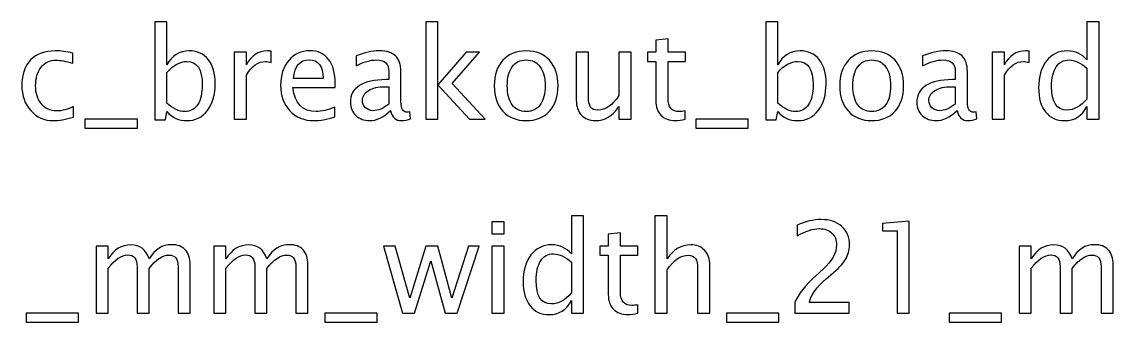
# Model space of a CAD drawing. Header units: centimetres. Extents: x -32.9 to 32.9, y -27.7 to 43.3.
# Drawn here: x -7.04 to 3.94, y 5.1 to 8.12 of the extents above; entities that cross this region are included whole.
import ezdxf

# ---------------------------------------------------------------- set-up
doc = ezdxf.new("R2010")
doc.units = ezdxf.units.CM
doc.header["$MEASUREMENT"] = 0
doc.layers.add('Layer 1', color=7, linetype='Continuous')

msp = doc.modelspace()

# ---------------------------------------------------------------- linework, layer by layer
at = {"layer": 'Layer 1'}
for points, knots in [([(-5.70409, 7.13233), (-5.70409, 7.13233), (-5.70409, 8.11912), (-5.70409, 8.11912), (-5.70409, 8.11912), (-5.70409, 8.11912), (-5.58217, 8.11912), (-5.58217, 8.11912), (-5.58217, 8.11912), (-5.58217, 8.11912), (-5.58217, 7.68584), (-5.58217, 7.68584), (-5.58217, 7.68584), (-5.53222, 7.78003), (-5.45707, 7.82702), (-5.35696, 7.82702), (-5.35696, 7.82702), (-5.27589, 7.82702), (-5.21218, 7.7976), (-5.16561, 7.73854), (-5.16561, 7.73854), (-5.11904, 7.67949), (-5.09576, 7.59884), (-5.09576, 7.49661), (-5.09576, 7.49661), (-5.09576, 7.38527), (-5.12222, 7.29531), (-5.17492, 7.22716), (-5.17492, 7.22716), (-5.22763, 7.15879), (-5.29705, 7.12471), (-5.38299, 7.12471), (-5.38299, 7.12471), (-5.46279, 7.12471), (-5.52925, 7.15519), (-5.58217, 7.21636), (-5.58217, 7.21636), (-5.58217, 7.21636), (-5.59699, 7.13233), (-5.59699, 7.13233), (-5.59699, 7.13233), (-5.59699, 7.13233), (-5.70409, 7.13233), (-5.70409, 7.13233)], [0, 0, 0, 0, 0.08333333, 0.08333333, 0.08333333, 0.08333333, 0.16666667, 0.16666667, 0.16666667, 0.16666667, 0.25, 0.25, 0.25, 0.25, 0.33333333, 0.33333333, 0.33333333, 0.33333333, 0.41666667, 0.41666667, 0.41666667, 0.41666667, 0.5, 0.5, 0.5, 0.5, 0.58333333, 0.58333333, 0.58333333, 0.58333333, 0.66666667, 0.66666667, 0.66666667, 0.66666667, 0.75, 0.75, 0.75, 0.75, 0.83333333, 0.83333333, 0.83333333, 0.83333333, 1, 1, 1, 1]), ([(-2.97635, 7.13995), (-2.97635, 7.13995), (-2.97635, 8.11912), (-2.97635, 8.11912), (-2.97635, 8.11912), (-2.97635, 8.11912), (-2.85443, 8.11912), (-2.85443, 8.11912), (-2.85443, 8.11912), (-2.85443, 8.11912), (-2.85443, 7.48645), (-2.85443, 7.48645), (-2.85443, 7.48645), (-2.85443, 7.48645), (-2.56868, 7.81305), (-2.56868, 7.81305), (-2.56868, 7.81305), (-2.56868, 7.81305), (-2.43702, 7.81305), (-2.43702, 7.81305), (-2.43702, 7.81305), (-2.43702, 7.81305), (-2.71007, 7.49894), (-2.71007, 7.49894), (-2.71007, 7.49894), (-2.71007, 7.49894), (-2.37987, 7.13995), (-2.37987, 7.13995), (-2.37987, 7.13995), (-2.37987, 7.13995), (-2.53693, 7.13995), (-2.53693, 7.13995), (-2.53693, 7.13995), (-2.53693, 7.13995), (-2.85443, 7.48518), (-2.85443, 7.48518), (-2.85443, 7.48518), (-2.85443, 7.48518), (-2.85443, 7.13995), (-2.85443, 7.13995), (-2.85443, 7.13995), (-2.85443, 7.13995), (-2.97635, 7.13995), (-2.97635, 7.13995)], [0, 0, 0, 0, 0.08333333, 0.08333333, 0.08333333, 0.08333333, 0.16666667, 0.16666667, 0.16666667, 0.16666667, 0.25, 0.25, 0.25, 0.25, 0.33333333, 0.33333333, 0.33333333, 0.33333333, 0.41666667, 0.41666667, 0.41666667, 0.41666667, 0.5, 0.5, 0.5, 0.5, 0.58333333, 0.58333333, 0.58333333, 0.58333333, 0.66666667, 0.66666667, 0.66666667, 0.66666667, 0.75, 0.75, 0.75, 0.75, 0.83333333, 0.83333333, 0.83333333, 0.83333333, 1, 1, 1, 1]), ([(0.4444, 7.13233), (0.4444, 7.13233), (0.4444, 8.11912), (0.4444, 8.11912), (0.4444, 8.11912), (0.4444, 8.11912), (0.56632, 8.11912), (0.56632, 8.11912), (0.56632, 8.11912), (0.56632, 8.11912), (0.56632, 7.68584), (0.56632, 7.68584), (0.56632, 7.68584), (0.61627, 7.78003), (0.69142, 7.82702), (0.79153, 7.82702), (0.79153, 7.82702), (0.8726, 7.82702), (0.93631, 7.7976), (0.98288, 7.73854), (0.98288, 7.73854), (1.02945, 7.67949), (1.05273, 7.59884), (1.05273, 7.49661), (1.05273, 7.49661), (1.05273, 7.38527), (1.02627, 7.29531), (0.97357, 7.22716), (0.97357, 7.22716), (0.92086, 7.15879), (0.85144, 7.12471), (0.7655, 7.12471), (0.7655, 7.12471), (0.6857, 7.12471), (0.61924, 7.15519), (0.56632, 7.21636), (0.56632, 7.21636), (0.56632, 7.21636), (0.5515, 7.13233), (0.5515, 7.13233), (0.5515, 7.13233), (0.5515, 7.13233), (0.4444, 7.13233), (0.4444, 7.13233)], [0, 0, 0, 0, 0.08333333, 0.08333333, 0.08333333, 0.08333333, 0.16666667, 0.16666667, 0.16666667, 0.16666667, 0.25, 0.25, 0.25, 0.25, 0.33333333, 0.33333333, 0.33333333, 0.33333333, 0.41666667, 0.41666667, 0.41666667, 0.41666667, 0.5, 0.5, 0.5, 0.5, 0.58333333, 0.58333333, 0.58333333, 0.58333333, 0.66666667, 0.66666667, 0.66666667, 0.66666667, 0.75, 0.75, 0.75, 0.75, 0.83333333, 0.83333333, 0.83333333, 0.83333333, 1, 1, 1, 1]), ([(3.67781, 7.13995), (3.67781, 7.13995), (3.67781, 7.26632), (3.67781, 7.26632), (3.67781, 7.26632), (3.62807, 7.17191), (3.55314, 7.12471), (3.45302, 7.12471), (3.45302, 7.12471), (3.37174, 7.12471), (3.30782, 7.15413), (3.26125, 7.21319), (3.26125, 7.21319), (3.21468, 7.27224), (3.1914, 7.35289), (3.1914, 7.45512), (3.1914, 7.45512), (3.1914, 7.56688), (3.21786, 7.65684), (3.27056, 7.725), (3.27056, 7.725), (3.32348, 7.79294), (3.39291, 7.82702), (3.47906, 7.82702), (3.47906, 7.82702), (3.55885, 7.82702), (3.62532, 7.79654), (3.67781, 7.73537), (3.67781, 7.73537), (3.67781, 7.73537), (3.67781, 8.11912), (3.67781, 8.11912), (3.67781, 8.11912), (3.67781, 8.11912), (3.79973, 8.11912), (3.79973, 8.11912), (3.79973, 8.11912), (3.79973, 8.11912), (3.79973, 7.13995), (3.79973, 7.13995), (3.79973, 7.13995), (3.79973, 7.13995), (3.67781, 7.13995), (3.67781, 7.13995)], [0, 0, 0, 0, 0.08333333, 0.08333333, 0.08333333, 0.08333333, 0.16666667, 0.16666667, 0.16666667, 0.16666667, 0.25, 0.25, 0.25, 0.25, 0.33333333, 0.33333333, 0.33333333, 0.33333333, 0.41666667, 0.41666667, 0.41666667, 0.41666667, 0.5, 0.5, 0.5, 0.5, 0.58333333, 0.58333333, 0.58333333, 0.58333333, 0.66666667, 0.66666667, 0.66666667, 0.66666667, 0.75, 0.75, 0.75, 0.75, 0.83333333, 0.83333333, 0.83333333, 0.83333333, 1, 1, 1, 1]), ([(-0.36459, 7.14016), (-0.40227, 7.12979), (-0.43507, 7.12471), (-0.4628, 7.12471), (-0.4628, 7.12471), (-0.52503, 7.12471), (-0.5735, 7.14249), (-0.60822, 7.17805), (-0.60822, 7.17805), (-0.64314, 7.21361), (-0.6605, 7.26293), (-0.6605, 7.32622), (-0.6605, 7.32622), (-0.6605, 7.32622), (-0.6605, 7.72161), (-0.6605, 7.72161), (-0.6605, 7.72161), (-0.6605, 7.72161), (-0.74474, 7.72161), (-0.74474, 7.72161), (-0.74474, 7.72161), (-0.74474, 7.72161), (-0.74474, 7.81305), (-0.74474, 7.81305), (-0.74474, 7.81305), (-0.74474, 7.81305), (-0.6605, 7.81305), (-0.6605, 7.81305), (-0.6605, 7.81305), (-0.6605, 7.81305), (-0.6605, 7.93476), (-0.6605, 7.93476), (-0.6605, 7.93476), (-0.6605, 7.93476), (-0.53858, 7.9464), (-0.53858, 7.9464), (-0.53858, 7.9464), (-0.53858, 7.9464), (-0.53858, 7.81305), (-0.53858, 7.81305), (-0.53858, 7.81305), (-0.53858, 7.81305), (-0.36205, 7.81305), (-0.36205, 7.81305), (-0.36205, 7.81305), (-0.36205, 7.81305), (-0.36205, 7.72161), (-0.36205, 7.72161), (-0.36205, 7.72161), (-0.36205, 7.72161), (-0.53858, 7.72161), (-0.53858, 7.72161), (-0.53858, 7.72161), (-0.53858, 7.72161), (-0.53858, 7.34823), (-0.53858, 7.34823), (-0.53858, 7.34823), (-0.53858, 7.26018), (-0.50027, 7.21615), (-0.42386, 7.21615), (-0.42386, 7.21615), (-0.40756, 7.21615), (-0.38787, 7.2189), (-0.36459, 7.22419), (-0.36459, 7.22419), (-0.36459, 7.22419), (-0.36459, 7.14016), (-0.36459, 7.14016)], [0, 0, 0, 0, 0.05555556, 0.05555556, 0.05555556, 0.05555556, 0.11111111, 0.11111111, 0.11111111, 0.11111111, 0.16666667, 0.16666667, 0.16666667, 0.16666667, 0.22222222, 0.22222222, 0.22222222, 0.22222222, 0.27777778, 0.27777778, 0.27777778, 0.27777778, 0.33333333, 0.33333333, 0.33333333, 0.33333333, 0.38888889, 0.38888889, 0.38888889, 0.38888889, 0.44444444, 0.44444444, 0.44444444, 0.44444444, 0.5, 0.5, 0.5, 0.5, 0.55555556, 0.55555556, 0.55555556, 0.55555556, 0.61111111, 0.61111111, 0.61111111, 0.61111111, 0.66666667, 0.66666667, 0.66666667, 0.66666667, 0.72222222, 0.72222222, 0.72222222, 0.72222222, 0.77777778, 0.77777778, 0.77777778, 0.77777778, 0.83333333, 0.83333333, 0.83333333, 0.83333333, 0.88888889, 0.88888889, 0.88888889, 0.88888889, 1, 1, 1, 1]), ([(-6.52218, 7.16027), (-6.60113, 7.13656), (-6.66929, 7.12471), (-6.72665, 7.12471), (-6.72665, 7.12471), (-6.81767, 7.12471), (-6.89302, 7.15837), (-6.95292, 7.22546), (-6.95292, 7.22546), (-7.01282, 7.29277), (-7.04288, 7.37765), (-7.04288, 7.47989), (-7.04288, 7.47989), (-7.04288, 7.58911), (-7.01325, 7.67441), (-6.95398, 7.73537), (-6.95398, 7.73537), (-6.89471, 7.79654), (-6.81195, 7.82702), (-6.70569, 7.82702), (-6.70569, 7.82702), (-6.65341, 7.82702), (-6.59457, 7.81982), (-6.5298, 7.80543), (-6.5298, 7.80543), (-6.5298, 7.80543), (-6.5298, 7.70256), (-6.5298, 7.70256), (-6.5298, 7.70256), (-6.59859, 7.72288), (-6.65468, 7.73304), (-6.69786, 7.73304), (-6.69786, 7.73304), (-6.76052, 7.73304), (-6.81068, 7.70955), (-6.84815, 7.66277), (-6.84815, 7.66277), (-6.88561, 7.61599), (-6.90445, 7.55355), (-6.90445, 7.47565), (-6.90445, 7.47565), (-6.90445, 7.40009), (-6.88498, 7.33913), (-6.84624, 7.29235), (-6.84624, 7.29235), (-6.80751, 7.24578), (-6.75692, 7.2225), (-6.69405, 7.2225), (-6.69405, 7.2225), (-6.63838, 7.2225), (-6.58123, 7.23689), (-6.52218, 7.26568), (-6.52218, 7.26568), (-6.52218, 7.26568), (-6.52218, 7.16027), (-6.52218, 7.16027)], [0, 0, 0, 0, 0.06666667, 0.06666667, 0.06666667, 0.06666667, 0.13333333, 0.13333333, 0.13333333, 0.13333333, 0.2, 0.2, 0.2, 0.2, 0.26666667, 0.26666667, 0.26666667, 0.26666667, 0.33333333, 0.33333333, 0.33333333, 0.33333333, 0.4, 0.4, 0.4, 0.4, 0.46666667, 0.46666667, 0.46666667, 0.46666667, 0.53333333, 0.53333333, 0.53333333, 0.53333333, 0.6, 0.6, 0.6, 0.6, 0.66666667, 0.66666667, 0.66666667, 0.66666667, 0.73333333, 0.73333333, 0.73333333, 0.73333333, 0.8, 0.8, 0.8, 0.8, 0.86666667, 0.86666667, 0.86666667, 0.86666667, 1, 1, 1, 1]), ([(-4.90484, 7.13995), (-4.90484, 7.13995), (-4.90484, 7.81305), (-4.90484, 7.81305), (-4.90484, 7.81305), (-4.90484, 7.81305), (-4.78292, 7.81305), (-4.78292, 7.81305), (-4.78292, 7.81305), (-4.78292, 7.81305), (-4.78292, 7.68584), (-4.78292, 7.68584), (-4.78292, 7.68584), (-4.73445, 7.78003), (-4.66417, 7.82702), (-4.57189, 7.82702), (-4.57189, 7.82702), (-4.5594, 7.82702), (-4.54628, 7.82596), (-4.53273, 7.82385), (-4.53273, 7.82385), (-4.53273, 7.82385), (-4.53273, 7.70976), (-4.53273, 7.70976), (-4.53273, 7.70976), (-4.5539, 7.71674), (-4.57252, 7.72034), (-4.58861, 7.72034), (-4.58861, 7.72034), (-4.66608, 7.72034), (-4.73085, 7.67462), (-4.78292, 7.58297), (-4.78292, 7.58297), (-4.78292, 7.58297), (-4.78292, 7.13995), (-4.78292, 7.13995), (-4.78292, 7.13995), (-4.78292, 7.13995), (-4.90484, 7.13995), (-4.90484, 7.13995)], [0, 0, 0, 0, 0.09090909, 0.09090909, 0.09090909, 0.09090909, 0.18181818, 0.18181818, 0.18181818, 0.18181818, 0.27272727, 0.27272727, 0.27272727, 0.27272727, 0.36363636, 0.36363636, 0.36363636, 0.36363636, 0.45454545, 0.45454545, 0.45454545, 0.45454545, 0.54545455, 0.54545455, 0.54545455, 0.54545455, 0.63636364, 0.63636364, 0.63636364, 0.63636364, 0.72727273, 0.72727273, 0.72727273, 0.72727273, 0.81818182, 0.81818182, 0.81818182, 0.81818182, 1, 1, 1, 1]), ([(-3.89117, 7.16154), (-3.97308, 7.13699), (-4.04315, 7.12471), (-4.10157, 7.12471), (-4.10157, 7.12471), (-4.20126, 7.12471), (-4.28233, 7.15773), (-4.34477, 7.22356), (-4.34477, 7.22356), (-4.40721, 7.28939), (-4.43854, 7.37469), (-4.43854, 7.47968), (-4.43854, 7.47968), (-4.43854, 7.58149), (-4.41102, 7.6651), (-4.35578, 7.7305), (-4.35578, 7.7305), (-4.30053, 7.79569), (-4.22984, 7.82829), (-4.14369, 7.82829), (-4.14369, 7.82829), (-4.0622, 7.82829), (-3.99912, 7.79929), (-3.95467, 7.7413), (-3.95467, 7.7413), (-3.91022, 7.6833), (-3.88799, 7.60117), (-3.88799, 7.4947), (-3.88799, 7.4947), (-3.88799, 7.4947), (-3.88863, 7.45745), (-3.88863, 7.45745), (-3.88863, 7.45745), (-3.88863, 7.45745), (-4.31408, 7.45745), (-4.31408, 7.45745), (-4.31408, 7.45745), (-4.2963, 7.29658), (-4.21777, 7.21615), (-4.07871, 7.21615), (-4.07871, 7.21615), (-4.02769, 7.21615), (-3.96525, 7.23054), (-3.89117, 7.25933), (-3.89117, 7.25933), (-3.89117, 7.25933), (-3.89117, 7.16154), (-3.89117, 7.16154)], [0, 0, 0, 0, 0.07692308, 0.07692308, 0.07692308, 0.07692308, 0.15384615, 0.15384615, 0.15384615, 0.15384615, 0.23076923, 0.23076923, 0.23076923, 0.23076923, 0.30769231, 0.30769231, 0.30769231, 0.30769231, 0.38461538, 0.38461538, 0.38461538, 0.38461538, 0.46153846, 0.46153846, 0.46153846, 0.46153846, 0.53846154, 0.53846154, 0.53846154, 0.53846154, 0.61538462, 0.61538462, 0.61538462, 0.61538462, 0.69230769, 0.69230769, 0.69230769, 0.69230769, 0.76923077, 0.76923077, 0.76923077, 0.76923077, 0.84615385, 0.84615385, 0.84615385, 0.84615385, 1, 1, 1, 1]), ([(-3.33068, 7.22568), (-3.40391, 7.15837), (-3.4744, 7.12471), (-3.54213, 7.12471), (-3.54213, 7.12471), (-3.5978, 7.12471), (-3.64416, 7.14207), (-3.68077, 7.17699), (-3.68077, 7.17699), (-3.7176, 7.21192), (-3.73602, 7.25594), (-3.73602, 7.30907), (-3.73602, 7.30907), (-3.73602, 7.38252), (-3.70512, 7.43904), (-3.64331, 7.47841), (-3.64331, 7.47841), (-3.5815, 7.51778), (-3.49281, 7.53746), (-3.37724, 7.53746), (-3.37724, 7.53746), (-3.37724, 7.53746), (-3.34867, 7.53746), (-3.34867, 7.53746), (-3.34867, 7.53746), (-3.34867, 7.53746), (-3.34867, 7.61853), (-3.34867, 7.61853), (-3.34867, 7.61853), (-3.34867, 7.69663), (-3.38931, 7.73558), (-3.4708, 7.73558), (-3.4708, 7.73558), (-3.53388, 7.73558), (-3.60288, 7.71568), (-3.6776, 7.67589), (-3.6776, 7.67589), (-3.6776, 7.67589), (-3.6776, 7.77622), (-3.6776, 7.77622), (-3.6776, 7.77622), (-3.59547, 7.81009), (-3.518, 7.82702), (-3.4454, 7.82702), (-3.4454, 7.82702), (-3.37068, 7.82702), (-3.31544, 7.81009), (-3.28009, 7.77601), (-3.28009, 7.77601), (-3.24453, 7.74193), (-3.22675, 7.68944), (-3.22675, 7.61853), (-3.22675, 7.61853), (-3.22675, 7.61853), (-3.22675, 7.31436), (-3.22675, 7.31436), (-3.22675, 7.31436), (-3.22675, 7.24473), (-3.20537, 7.2098), (-3.1624, 7.2098), (-3.1624, 7.2098), (-3.15711, 7.2098), (-3.14928, 7.21065), (-3.13891, 7.21234), (-3.13891, 7.21234), (-3.13891, 7.21234), (-3.13023, 7.14461), (-3.13023, 7.14461), (-3.13023, 7.14461), (-3.15796, 7.13127), (-3.18844, 7.12471), (-3.22188, 7.12471), (-3.22188, 7.12471), (-3.27882, 7.12471), (-3.31501, 7.15837), (-3.33068, 7.22568)], [0, 0, 0, 0, 0.05, 0.05, 0.05, 0.05, 0.1, 0.1, 0.1, 0.1, 0.15, 0.15, 0.15, 0.15, 0.2, 0.2, 0.2, 0.2, 0.25, 0.25, 0.25, 0.25, 0.3, 0.3, 0.3, 0.3, 0.35, 0.35, 0.35, 0.35, 0.4, 0.4, 0.4, 0.4, 0.45, 0.45, 0.45, 0.45, 0.5, 0.5, 0.5, 0.5, 0.55, 0.55, 0.55, 0.55, 0.6, 0.6, 0.6, 0.6, 0.65, 0.65, 0.65, 0.65, 0.7, 0.7, 0.7, 0.7, 0.75, 0.75, 0.75, 0.75, 0.8, 0.8, 0.8, 0.8, 0.85, 0.85, 0.85, 0.85, 0.9, 0.9, 0.9, 0.9, 1, 1, 1, 1]), ([(-1.96606, 7.12471), (-2.06491, 7.12471), (-2.14322, 7.15625), (-2.2008, 7.21933), (-2.2008, 7.21933), (-2.25858, 7.2824), (-2.28737, 7.36813), (-2.28737, 7.47629), (-2.28737, 7.47629), (-2.28737, 7.58424), (-2.25858, 7.66975), (-2.2008, 7.73262), (-2.2008, 7.73262), (-2.14322, 7.79548), (-2.06491, 7.82702), (-1.96606, 7.82702), (-1.96606, 7.82702), (-1.86721, 7.82702), (-1.78889, 7.79548), (-1.73132, 7.73262), (-1.73132, 7.73262), (-1.67354, 7.66975), (-1.64475, 7.58424), (-1.64475, 7.47629), (-1.64475, 7.47629), (-1.64475, 7.36813), (-1.67354, 7.2824), (-1.73132, 7.21933), (-1.73132, 7.21933), (-1.78889, 7.15625), (-1.86721, 7.12471), (-1.96606, 7.12471)], [0, 0, 0, 0, 0.11111111, 0.11111111, 0.11111111, 0.11111111, 0.22222222, 0.22222222, 0.22222222, 0.22222222, 0.33333333, 0.33333333, 0.33333333, 0.33333333, 0.44444444, 0.44444444, 0.44444444, 0.44444444, 0.55555556, 0.55555556, 0.55555556, 0.55555556, 0.66666667, 0.66666667, 0.66666667, 0.66666667, 0.77777778, 0.77777778, 0.77777778, 0.77777778, 1, 1, 1, 1]), ([(-1.03219, 7.13995), (-1.03219, 7.13995), (-1.03219, 7.26653), (-1.03219, 7.26653), (-1.03219, 7.26653), (-1.09717, 7.17191), (-1.17612, 7.12471), (-1.26883, 7.12471), (-1.26883, 7.12471), (-1.32768, 7.12471), (-1.37445, 7.14313), (-1.40917, 7.18017), (-1.40917, 7.18017), (-1.44409, 7.21721), (-1.46145, 7.26695), (-1.46145, 7.32982), (-1.46145, 7.32982), (-1.46145, 7.32982), (-1.46145, 7.81305), (-1.46145, 7.81305), (-1.46145, 7.81305), (-1.46145, 7.81305), (-1.33953, 7.81305), (-1.33953, 7.81305), (-1.33953, 7.81305), (-1.33953, 7.81305), (-1.33953, 7.36961), (-1.33953, 7.36961), (-1.33953, 7.36961), (-1.33953, 7.31902), (-1.33212, 7.28325), (-1.31752, 7.26208), (-1.31752, 7.26208), (-1.3027, 7.2407), (-1.27815, 7.23012), (-1.24364, 7.23012), (-1.24364, 7.23012), (-1.16914, 7.23012), (-1.09844, 7.27902), (-1.03219, 7.37702), (-1.03219, 7.37702), (-1.03219, 7.37702), (-1.03219, 7.81305), (-1.03219, 7.81305), (-1.03219, 7.81305), (-1.03219, 7.81305), (-0.91027, 7.81305), (-0.91027, 7.81305), (-0.91027, 7.81305), (-0.91027, 7.81305), (-0.91027, 7.13995), (-0.91027, 7.13995), (-0.91027, 7.13995), (-0.91027, 7.13995), (-1.03219, 7.13995), (-1.03219, 7.13995)], [0, 0, 0, 0, 0.06666667, 0.06666667, 0.06666667, 0.06666667, 0.13333333, 0.13333333, 0.13333333, 0.13333333, 0.2, 0.2, 0.2, 0.2, 0.26666667, 0.26666667, 0.26666667, 0.26666667, 0.33333333, 0.33333333, 0.33333333, 0.33333333, 0.4, 0.4, 0.4, 0.4, 0.46666667, 0.46666667, 0.46666667, 0.46666667, 0.53333333, 0.53333333, 0.53333333, 0.53333333, 0.6, 0.6, 0.6, 0.6, 0.66666667, 0.66666667, 0.66666667, 0.66666667, 0.73333333, 0.73333333, 0.73333333, 0.73333333, 0.8, 0.8, 0.8, 0.8, 0.86666667, 0.86666667, 0.86666667, 0.86666667, 1, 1, 1, 1]), ([(1.51162, 7.12471), (1.41277, 7.12471), (1.33446, 7.15625), (1.27688, 7.21933), (1.27688, 7.21933), (1.2191, 7.2824), (1.19031, 7.36813), (1.19031, 7.47629), (1.19031, 7.47629), (1.19031, 7.58424), (1.2191, 7.66975), (1.27688, 7.73262), (1.27688, 7.73262), (1.33446, 7.79548), (1.41277, 7.82702), (1.51162, 7.82702), (1.51162, 7.82702), (1.61047, 7.82702), (1.68879, 7.79548), (1.74636, 7.73262), (1.74636, 7.73262), (1.80414, 7.66975), (1.83293, 7.58424), (1.83293, 7.47629), (1.83293, 7.47629), (1.83293, 7.36813), (1.80414, 7.2824), (1.74636, 7.21933), (1.74636, 7.21933), (1.68879, 7.15625), (1.61047, 7.12471), (1.51162, 7.12471)], [0, 0, 0, 0, 0.11111111, 0.11111111, 0.11111111, 0.11111111, 0.22222222, 0.22222222, 0.22222222, 0.22222222, 0.33333333, 0.33333333, 0.33333333, 0.33333333, 0.44444444, 0.44444444, 0.44444444, 0.44444444, 0.55555556, 0.55555556, 0.55555556, 0.55555556, 0.66666667, 0.66666667, 0.66666667, 0.66666667, 0.77777778, 0.77777778, 0.77777778, 0.77777778, 1, 1, 1, 1]), ([(2.37077, 7.22568), (2.29754, 7.15837), (2.22705, 7.12471), (2.15932, 7.12471), (2.15932, 7.12471), (2.10365, 7.12471), (2.05729, 7.14207), (2.02068, 7.17699), (2.02068, 7.17699), (1.98385, 7.21192), (1.96543, 7.25594), (1.96543, 7.30907), (1.96543, 7.30907), (1.96543, 7.38252), (1.99633, 7.43904), (2.05814, 7.47841), (2.05814, 7.47841), (2.11995, 7.51778), (2.20864, 7.53746), (2.32421, 7.53746), (2.32421, 7.53746), (2.32421, 7.53746), (2.35278, 7.53746), (2.35278, 7.53746), (2.35278, 7.53746), (2.35278, 7.53746), (2.35278, 7.61853), (2.35278, 7.61853), (2.35278, 7.61853), (2.35278, 7.69663), (2.31214, 7.73558), (2.23065, 7.73558), (2.23065, 7.73558), (2.16757, 7.73558), (2.09857, 7.71568), (2.02385, 7.67589), (2.02385, 7.67589), (2.02385, 7.67589), (2.02385, 7.77622), (2.02385, 7.77622), (2.02385, 7.77622), (2.10598, 7.81009), (2.18345, 7.82702), (2.25605, 7.82702), (2.25605, 7.82702), (2.33077, 7.82702), (2.38601, 7.81009), (2.42136, 7.77601), (2.42136, 7.77601), (2.45692, 7.74193), (2.4747, 7.68944), (2.4747, 7.61853), (2.4747, 7.61853), (2.4747, 7.61853), (2.4747, 7.31436), (2.4747, 7.31436), (2.4747, 7.31436), (2.4747, 7.24473), (2.49608, 7.2098), (2.53905, 7.2098), (2.53905, 7.2098), (2.54434, 7.2098), (2.55217, 7.21065), (2.56254, 7.21234), (2.56254, 7.21234), (2.56254, 7.21234), (2.57122, 7.14461), (2.57122, 7.14461), (2.57122, 7.14461), (2.54349, 7.13127), (2.51301, 7.12471), (2.47957, 7.12471), (2.47957, 7.12471), (2.42263, 7.12471), (2.38644, 7.15837), (2.37077, 7.22568)], [0, 0, 0, 0, 0.05, 0.05, 0.05, 0.05, 0.1, 0.1, 0.1, 0.1, 0.15, 0.15, 0.15, 0.15, 0.2, 0.2, 0.2, 0.2, 0.25, 0.25, 0.25, 0.25, 0.3, 0.3, 0.3, 0.3, 0.35, 0.35, 0.35, 0.35, 0.4, 0.4, 0.4, 0.4, 0.45, 0.45, 0.45, 0.45, 0.5, 0.5, 0.5, 0.5, 0.55, 0.55, 0.55, 0.55, 0.6, 0.6, 0.6, 0.6, 0.65, 0.65, 0.65, 0.65, 0.7, 0.7, 0.7, 0.7, 0.75, 0.75, 0.75, 0.75, 0.8, 0.8, 0.8, 0.8, 0.85, 0.85, 0.85, 0.85, 0.9, 0.9, 0.9, 0.9, 1, 1, 1, 1]), ([(2.7251, 7.13995), (2.7251, 7.13995), (2.7251, 7.81305), (2.7251, 7.81305), (2.7251, 7.81305), (2.7251, 7.81305), (2.84702, 7.81305), (2.84702, 7.81305), (2.84702, 7.81305), (2.84702, 7.81305), (2.84702, 7.68584), (2.84702, 7.68584), (2.84702, 7.68584), (2.89549, 7.78003), (2.96577, 7.82702), (3.05805, 7.82702), (3.05805, 7.82702), (3.07054, 7.82702), (3.08366, 7.82596), (3.09721, 7.82385), (3.09721, 7.82385), (3.09721, 7.82385), (3.09721, 7.70976), (3.09721, 7.70976), (3.09721, 7.70976), (3.07604, 7.71674), (3.05742, 7.72034), (3.04133, 7.72034), (3.04133, 7.72034), (2.96386, 7.72034), (2.89909, 7.67462), (2.84702, 7.58297), (2.84702, 7.58297), (2.84702, 7.58297), (2.84702, 7.13995), (2.84702, 7.13995), (2.84702, 7.13995), (2.84702, 7.13995), (2.7251, 7.13995), (2.7251, 7.13995)], [0, 0, 0, 0, 0.09090909, 0.09090909, 0.09090909, 0.09090909, 0.18181818, 0.18181818, 0.18181818, 0.18181818, 0.27272727, 0.27272727, 0.27272727, 0.27272727, 0.36363636, 0.36363636, 0.36363636, 0.36363636, 0.45454545, 0.45454545, 0.45454545, 0.45454545, 0.54545455, 0.54545455, 0.54545455, 0.54545455, 0.63636364, 0.63636364, 0.63636364, 0.63636364, 0.72727273, 0.72727273, 0.72727273, 0.72727273, 0.81818182, 0.81818182, 0.81818182, 0.81818182, 1, 1, 1, 1]), ([(-5.58217, 7.30039), (-5.5193, 7.2443), (-5.4594, 7.21615), (-5.40246, 7.21615), (-5.40246, 7.21615), (-5.34637, 7.21615), (-5.30298, 7.23965), (-5.2725, 7.28642), (-5.2725, 7.28642), (-5.24181, 7.3332), (-5.22657, 7.39903), (-5.22657, 7.48412), (-5.22657, 7.48412), (-5.22657, 7.6416), (-5.27864, 7.72034), (-5.38278, 7.72034), (-5.38278, 7.72034), (-5.45094, 7.72034), (-5.5174, 7.68351), (-5.58217, 7.60964), (-5.58217, 7.60964), (-5.58217, 7.60964), (-5.58217, 7.30039), (-5.58217, 7.30039)], [0, 0, 0, 0, 0.14285714, 0.14285714, 0.14285714, 0.14285714, 0.28571429, 0.28571429, 0.28571429, 0.28571429, 0.42857143, 0.42857143, 0.42857143, 0.42857143, 0.57142857, 0.57142857, 0.57142857, 0.57142857, 0.71428571, 0.71428571, 0.71428571, 0.71428571, 1, 1, 1, 1]), ([(-4.30773, 7.54889), (-4.30773, 7.54889), (-4.01055, 7.54889), (-4.01055, 7.54889), (-4.01055, 7.54889), (-4.01055, 7.6742), (-4.05733, 7.73685), (-4.15067, 7.73685), (-4.15067, 7.73685), (-4.24465, 7.73685), (-4.29693, 7.6742), (-4.30773, 7.54889)], [0, 0, 0, 0, 0.25, 0.25, 0.25, 0.25, 0.5, 0.5, 0.5, 0.5, 1, 1, 1, 1]), ([(-1.96627, 7.21615), (-1.90595, 7.21615), (-1.85896, 7.2388), (-1.82551, 7.28431), (-1.82551, 7.28431), (-1.79228, 7.3296), (-1.77556, 7.39374), (-1.77556, 7.47629), (-1.77556, 7.47629), (-1.77556, 7.55863), (-1.79228, 7.62255), (-1.82551, 7.66785), (-1.82551, 7.66785), (-1.85896, 7.71293), (-1.90595, 7.73558), (-1.96627, 7.73558), (-1.96627, 7.73558), (-2.02681, 7.73558), (-2.0738, 7.71293), (-2.10682, 7.66785), (-2.10682, 7.66785), (-2.14005, 7.62255), (-2.15656, 7.55863), (-2.15656, 7.47629), (-2.15656, 7.47629), (-2.15656, 7.39374), (-2.14005, 7.3296), (-2.10682, 7.28431), (-2.10682, 7.28431), (-2.0738, 7.2388), (-2.02681, 7.21615), (-1.96627, 7.21615)], [0, 0, 0, 0, 0.11111111, 0.11111111, 0.11111111, 0.11111111, 0.22222222, 0.22222222, 0.22222222, 0.22222222, 0.33333333, 0.33333333, 0.33333333, 0.33333333, 0.44444444, 0.44444444, 0.44444444, 0.44444444, 0.55555556, 0.55555556, 0.55555556, 0.55555556, 0.66666667, 0.66666667, 0.66666667, 0.66666667, 0.77777778, 0.77777778, 0.77777778, 0.77777778, 1, 1, 1, 1]), ([(0.56632, 7.30039), (0.62919, 7.2443), (0.68909, 7.21615), (0.74603, 7.21615), (0.74603, 7.21615), (0.80212, 7.21615), (0.84551, 7.23965), (0.87599, 7.28642), (0.87599, 7.28642), (0.90668, 7.3332), (0.92192, 7.39903), (0.92192, 7.48412), (0.92192, 7.48412), (0.92192, 7.6416), (0.86985, 7.72034), (0.76571, 7.72034), (0.76571, 7.72034), (0.69755, 7.72034), (0.63109, 7.68351), (0.56632, 7.60964), (0.56632, 7.60964), (0.56632, 7.60964), (0.56632, 7.30039), (0.56632, 7.30039)], [0, 0, 0, 0, 0.14285714, 0.14285714, 0.14285714, 0.14285714, 0.28571429, 0.28571429, 0.28571429, 0.28571429, 0.42857143, 0.42857143, 0.42857143, 0.42857143, 0.57142857, 0.57142857, 0.57142857, 0.57142857, 0.71428571, 0.71428571, 0.71428571, 0.71428571, 1, 1, 1, 1]), ([(1.51141, 7.21615), (1.57173, 7.21615), (1.61872, 7.2388), (1.65217, 7.28431), (1.65217, 7.28431), (1.6854, 7.3296), (1.70212, 7.39374), (1.70212, 7.47629), (1.70212, 7.47629), (1.70212, 7.55863), (1.6854, 7.62255), (1.65217, 7.66785), (1.65217, 7.66785), (1.61872, 7.71293), (1.57173, 7.73558), (1.51141, 7.73558), (1.51141, 7.73558), (1.45087, 7.73558), (1.40388, 7.71293), (1.37086, 7.66785), (1.37086, 7.66785), (1.33763, 7.62255), (1.32112, 7.55863), (1.32112, 7.47629), (1.32112, 7.47629), (1.32112, 7.39374), (1.33763, 7.3296), (1.37086, 7.28431), (1.37086, 7.28431), (1.40388, 7.2388), (1.45087, 7.21615), (1.51141, 7.21615)], [0, 0, 0, 0, 0.11111111, 0.11111111, 0.11111111, 0.11111111, 0.22222222, 0.22222222, 0.22222222, 0.22222222, 0.33333333, 0.33333333, 0.33333333, 0.33333333, 0.44444444, 0.44444444, 0.44444444, 0.44444444, 0.55555556, 0.55555556, 0.55555556, 0.55555556, 0.66666667, 0.66666667, 0.66666667, 0.66666667, 0.77777778, 0.77777778, 0.77777778, 0.77777778, 1, 1, 1, 1]), ([(3.67781, 7.65197), (3.61452, 7.70764), (3.55462, 7.73558), (3.49789, 7.73558), (3.49789, 7.73558), (3.44201, 7.73558), (3.39883, 7.7123), (3.36814, 7.66552), (3.36814, 7.66552), (3.33745, 7.61895), (3.32221, 7.55291), (3.32221, 7.4674), (3.32221, 7.4674), (3.32221, 7.31013), (3.37428, 7.23139), (3.47863, 7.23139), (3.47863, 7.23139), (3.54637, 7.23139), (3.61283, 7.26843), (3.67781, 7.3423), (3.67781, 7.3423), (3.67781, 7.3423), (3.67781, 7.65197), (3.67781, 7.65197)], [0, 0, 0, 0, 0.14285714, 0.14285714, 0.14285714, 0.14285714, 0.28571429, 0.28571429, 0.28571429, 0.28571429, 0.42857143, 0.42857143, 0.42857143, 0.42857143, 0.57142857, 0.57142857, 0.57142857, 0.57142857, 0.71428571, 0.71428571, 0.71428571, 0.71428571, 1, 1, 1, 1]), ([(-3.34867, 7.29214), (-3.34867, 7.29214), (-3.34867, 7.46507), (-3.34867, 7.46507), (-3.34867, 7.46507), (-3.34867, 7.46507), (-3.38783, 7.46634), (-3.38783, 7.46634), (-3.38783, 7.46634), (-3.45556, 7.46634), (-3.51017, 7.45385), (-3.55187, 7.42888), (-3.55187, 7.42888), (-3.59336, 7.40369), (-3.6141, 7.37046), (-3.6141, 7.32897), (-3.6141, 7.32897), (-3.6141, 7.29997), (-3.60373, 7.27542), (-3.5832, 7.25531), (-3.5832, 7.25531), (-3.56245, 7.2352), (-3.53726, 7.22504), (-3.50742, 7.22504), (-3.50742, 7.22504), (-3.45662, 7.22504), (-3.4037, 7.24748), (-3.34867, 7.29214)], [0, 0, 0, 0, 0.125, 0.125, 0.125, 0.125, 0.25, 0.25, 0.25, 0.25, 0.375, 0.375, 0.375, 0.375, 0.5, 0.5, 0.5, 0.5, 0.625, 0.625, 0.625, 0.625, 0.75, 0.75, 0.75, 0.75, 1, 1, 1, 1]), ([(2.35278, 7.29214), (2.35278, 7.29214), (2.35278, 7.46507), (2.35278, 7.46507), (2.35278, 7.46507), (2.35278, 7.46507), (2.31362, 7.46634), (2.31362, 7.46634), (2.31362, 7.46634), (2.24589, 7.46634), (2.19128, 7.45385), (2.14958, 7.42888), (2.14958, 7.42888), (2.10809, 7.40369), (2.08735, 7.37046), (2.08735, 7.32897), (2.08735, 7.32897), (2.08735, 7.29997), (2.09772, 7.27542), (2.11825, 7.25531), (2.11825, 7.25531), (2.139, 7.2352), (2.16419, 7.22504), (2.19403, 7.22504), (2.19403, 7.22504), (2.24483, 7.22504), (2.29775, 7.24748), (2.35278, 7.29214)], [0, 0, 0, 0, 0.125, 0.125, 0.125, 0.125, 0.25, 0.25, 0.25, 0.25, 0.375, 0.375, 0.375, 0.375, 0.5, 0.5, 0.5, 0.5, 0.625, 0.625, 0.625, 0.625, 0.75, 0.75, 0.75, 0.75, 1, 1, 1, 1]), ([(-6.40767, 7.04851), (-6.40767, 7.04851), (-6.40767, 7.13995), (-6.40767, 7.13995), (-6.40767, 7.13995), (-6.40767, 7.13995), (-5.87935, 7.13995), (-5.87935, 7.13995), (-5.87935, 7.13995), (-5.87935, 7.13995), (-5.87935, 7.04851), (-5.87935, 7.04851), (-5.87935, 7.04851), (-5.87935, 7.04851), (-6.40767, 7.04851), (-6.40767, 7.04851)], [0, 0, 0, 0, 0.2, 0.2, 0.2, 0.2, 0.4, 0.4, 0.4, 0.4, 0.6, 0.6, 0.6, 0.6, 1, 1, 1, 1]), ([(-0.25918, 7.04851), (-0.25918, 7.04851), (-0.25918, 7.13995), (-0.25918, 7.13995), (-0.25918, 7.13995), (-0.25918, 7.13995), (0.26914, 7.13995), (0.26914, 7.13995), (0.26914, 7.13995), (0.26914, 7.13995), (0.26914, 7.04851), (0.26914, 7.04851), (0.26914, 7.04851), (0.26914, 7.04851), (-0.25918, 7.04851), (-0.25918, 7.04851)], [0, 0, 0, 0, 0.2, 0.2, 0.2, 0.2, 0.4, 0.4, 0.4, 0.4, 0.6, 0.6, 0.6, 0.6, 1, 1, 1, 1]), ([(-1.51077, 5.18838), (-1.51077, 5.18838), (-1.51077, 5.31475), (-1.51077, 5.31475), (-1.51077, 5.31475), (-1.56051, 5.22034), (-1.63544, 5.17314), (-1.73556, 5.17314), (-1.73556, 5.17314), (-1.81684, 5.17314), (-1.88076, 5.20256), (-1.92733, 5.26162), (-1.92733, 5.26162), (-1.9739, 5.32067), (-1.99718, 5.40132), (-1.99718, 5.50355), (-1.99718, 5.50355), (-1.99718, 5.61531), (-1.97072, 5.70527), (-1.91802, 5.77343), (-1.91802, 5.77343), (-1.8651, 5.84137), (-1.79567, 5.87545), (-1.70952, 5.87545), (-1.70952, 5.87545), (-1.62973, 5.87545), (-1.56326, 5.84497), (-1.51077, 5.7838), (-1.51077, 5.7838), (-1.51077, 5.7838), (-1.51077, 6.16755), (-1.51077, 6.16755), (-1.51077, 6.16755), (-1.51077, 6.16755), (-1.38885, 6.16755), (-1.38885, 6.16755), (-1.38885, 6.16755), (-1.38885, 6.16755), (-1.38885, 5.18838), (-1.38885, 5.18838), (-1.38885, 5.18838), (-1.38885, 5.18838), (-1.51077, 5.18838), (-1.51077, 5.18838)], [0, 0, 0, 0, 0.08333333, 0.08333333, 0.08333333, 0.08333333, 0.16666667, 0.16666667, 0.16666667, 0.16666667, 0.25, 0.25, 0.25, 0.25, 0.33333333, 0.33333333, 0.33333333, 0.33333333, 0.41666667, 0.41666667, 0.41666667, 0.41666667, 0.5, 0.5, 0.5, 0.5, 0.58333333, 0.58333333, 0.58333333, 0.58333333, 0.66666667, 0.66666667, 0.66666667, 0.66666667, 0.75, 0.75, 0.75, 0.75, 0.83333333, 0.83333333, 0.83333333, 0.83333333, 1, 1, 1, 1]), ([(-0.66961, 5.18838), (-0.66961, 5.18838), (-0.66961, 6.16755), (-0.66961, 6.16755), (-0.66961, 6.16755), (-0.66961, 6.16755), (-0.54769, 6.16755), (-0.54769, 6.16755), (-0.54769, 6.16755), (-0.54769, 6.16755), (-0.54769, 5.73427), (-0.54769, 5.73427), (-0.54769, 5.73427), (-0.48313, 5.82846), (-0.40397, 5.87545), (-0.31041, 5.87545), (-0.31041, 5.87545), (-0.25157, 5.87545), (-0.20479, 5.85704), (-0.17029, 5.81999), (-0.17029, 5.81999), (-0.13579, 5.78316), (-0.11843, 5.73342), (-0.11843, 5.67119), (-0.11843, 5.67119), (-0.11843, 5.67119), (-0.11843, 5.18838), (-0.11843, 5.18838), (-0.11843, 5.18838), (-0.11843, 5.18838), (-0.24035, 5.18838), (-0.24035, 5.18838), (-0.24035, 5.18838), (-0.24035, 5.18838), (-0.24035, 5.6314), (-0.24035, 5.6314), (-0.24035, 5.6314), (-0.24035, 5.68135), (-0.24776, 5.71691), (-0.26236, 5.73808), (-0.26236, 5.73808), (-0.27718, 5.75946), (-0.30152, 5.77004), (-0.3356, 5.77004), (-0.3356, 5.77004), (-0.41053, 5.77004), (-0.48123, 5.72115), (-0.54769, 5.62336), (-0.54769, 5.62336), (-0.54769, 5.62336), (-0.54769, 5.18838), (-0.54769, 5.18838), (-0.54769, 5.18838), (-0.54769, 5.18838), (-0.66961, 5.18838), (-0.66961, 5.18838)], [0, 0, 0, 0, 0.06666667, 0.06666667, 0.06666667, 0.06666667, 0.13333333, 0.13333333, 0.13333333, 0.13333333, 0.2, 0.2, 0.2, 0.2, 0.26666667, 0.26666667, 0.26666667, 0.26666667, 0.33333333, 0.33333333, 0.33333333, 0.33333333, 0.4, 0.4, 0.4, 0.4, 0.46666667, 0.46666667, 0.46666667, 0.46666667, 0.53333333, 0.53333333, 0.53333333, 0.53333333, 0.6, 0.6, 0.6, 0.6, 0.66666667, 0.66666667, 0.66666667, 0.66666667, 0.73333333, 0.73333333, 0.73333333, 0.73333333, 0.8, 0.8, 0.8, 0.8, 0.86666667, 0.86666667, 0.86666667, 0.86666667, 1, 1, 1, 1]), ([(-2.31087, 5.98467), (-2.31087, 5.98467), (-2.31087, 6.10659), (-2.31087, 6.10659), (-2.31087, 6.10659), (-2.31087, 6.10659), (-2.18895, 6.10659), (-2.18895, 6.10659), (-2.18895, 6.10659), (-2.18895, 6.10659), (-2.18895, 5.98467), (-2.18895, 5.98467), (-2.18895, 5.98467), (-2.18895, 5.98467), (-2.31087, 5.98467), (-2.31087, 5.98467)], [0, 0, 0, 0, 0.2, 0.2, 0.2, 0.2, 0.4, 0.4, 0.4, 0.4, 0.6, 0.6, 0.6, 0.6, 1, 1, 1, 1]), ([(0.73713, 5.18838), (0.73713, 5.18838), (0.73713, 5.29506), (0.73713, 5.29506), (0.73713, 5.29506), (0.77269, 5.37825), (0.84445, 5.46905), (0.95261, 5.56705), (0.95261, 5.56705), (0.95261, 5.56705), (1.02246, 5.62971), (1.02246, 5.62971), (1.02246, 5.62971), (1.11242, 5.71141), (1.1575, 5.79227), (1.1575, 5.8727), (1.1575, 5.8727), (1.1575, 5.92413), (1.14205, 5.96435), (1.11136, 5.99377), (1.11136, 5.99377), (1.08067, 6.02319), (1.03812, 6.03801), (0.98415, 6.03801), (0.98415, 6.03801), (0.92107, 6.03801), (0.84635, 6.01388), (0.75999, 5.96562), (0.75999, 5.96562), (0.75999, 5.96562), (0.75999, 6.0723), (0.75999, 6.0723), (0.75999, 6.0723), (0.84148, 6.1104), (0.92255, 6.12945), (1.00341, 6.12945), (1.00341, 6.12945), (1.08934, 6.12945), (1.15835, 6.10638), (1.21042, 6.06002), (1.21042, 6.06002), (1.26228, 6.01367), (1.28831, 5.95229), (1.28831, 5.87566), (1.28831, 5.87566), (1.28831, 5.82063), (1.27519, 5.77173), (1.24894, 5.72919), (1.24894, 5.72919), (1.22248, 5.68643), (1.17359, 5.63479), (1.10183, 5.57383), (1.10183, 5.57383), (1.10183, 5.57383), (1.05463, 5.53361), (1.05463, 5.53361), (1.05463, 5.53361), (0.95642, 5.45042), (0.89969, 5.37084), (0.88445, 5.29506), (0.88445, 5.29506), (0.88445, 5.29506), (1.2845, 5.29506), (1.2845, 5.29506), (1.2845, 5.29506), (1.2845, 5.29506), (1.2845, 5.18838), (1.2845, 5.18838), (1.2845, 5.18838), (1.2845, 5.18838), (0.73713, 5.18838), (0.73713, 5.18838)], [0, 0, 0, 0, 0.05263158, 0.05263158, 0.05263158, 0.05263158, 0.10526316, 0.10526316, 0.10526316, 0.10526316, 0.15789474, 0.15789474, 0.15789474, 0.15789474, 0.21052632, 0.21052632, 0.21052632, 0.21052632, 0.26315789, 0.26315789, 0.26315789, 0.26315789, 0.31578947, 0.31578947, 0.31578947, 0.31578947, 0.36842105, 0.36842105, 0.36842105, 0.36842105, 0.42105263, 0.42105263, 0.42105263, 0.42105263, 0.47368421, 0.47368421, 0.47368421, 0.47368421, 0.52631579, 0.52631579, 0.52631579, 0.52631579, 0.57894737, 0.57894737, 0.57894737, 0.57894737, 0.63157895, 0.63157895, 0.63157895, 0.63157895, 0.68421053, 0.68421053, 0.68421053, 0.68421053, 0.73684211, 0.73684211, 0.73684211, 0.73684211, 0.78947368, 0.78947368, 0.78947368, 0.78947368, 0.84210526, 0.84210526, 0.84210526, 0.84210526, 0.89473684, 0.89473684, 0.89473684, 0.89473684, 1, 1, 1, 1]), ([(1.76752, 5.18838), (1.76752, 5.18838), (1.76752, 6.01515), (1.76752, 6.01515), (1.76752, 6.01515), (1.76752, 6.01515), (1.62147, 6.01515), (1.62147, 6.01515), (1.62147, 6.01515), (1.62147, 6.01515), (1.62147, 6.09135), (1.62147, 6.09135), (1.62147, 6.09135), (1.62147, 6.09135), (1.88944, 6.11421), (1.88944, 6.11421), (1.88944, 6.11421), (1.88944, 6.11421), (1.88944, 5.18838), (1.88944, 5.18838), (1.88944, 5.18838), (1.88944, 5.18838), (1.76752, 5.18838), (1.76752, 5.18838)], [0, 0, 0, 0, 0.14285714, 0.14285714, 0.14285714, 0.14285714, 0.28571429, 0.28571429, 0.28571429, 0.28571429, 0.42857143, 0.42857143, 0.42857143, 0.42857143, 0.57142857, 0.57142857, 0.57142857, 0.57142857, 0.71428571, 0.71428571, 0.71428571, 0.71428571, 1, 1, 1, 1]), ([(-0.8436, 5.18859), (-0.88128, 5.17822), (-0.91408, 5.17314), (-0.94181, 5.17314), (-0.94181, 5.17314), (-1.00404, 5.17314), (-1.05251, 5.19092), (-1.08723, 5.22648), (-1.08723, 5.22648), (-1.12215, 5.26204), (-1.13951, 5.31136), (-1.13951, 5.37465), (-1.13951, 5.37465), (-1.13951, 5.37465), (-1.13951, 5.77004), (-1.13951, 5.77004), (-1.13951, 5.77004), (-1.13951, 5.77004), (-1.22375, 5.77004), (-1.22375, 5.77004), (-1.22375, 5.77004), (-1.22375, 5.77004), (-1.22375, 5.86148), (-1.22375, 5.86148), (-1.22375, 5.86148), (-1.22375, 5.86148), (-1.13951, 5.86148), (-1.13951, 5.86148), (-1.13951, 5.86148), (-1.13951, 5.86148), (-1.13951, 5.98319), (-1.13951, 5.98319), (-1.13951, 5.98319), (-1.13951, 5.98319), (-1.01759, 5.99483), (-1.01759, 5.99483), (-1.01759, 5.99483), (-1.01759, 5.99483), (-1.01759, 5.86148), (-1.01759, 5.86148), (-1.01759, 5.86148), (-1.01759, 5.86148), (-0.84106, 5.86148), (-0.84106, 5.86148), (-0.84106, 5.86148), (-0.84106, 5.86148), (-0.84106, 5.77004), (-0.84106, 5.77004), (-0.84106, 5.77004), (-0.84106, 5.77004), (-1.01759, 5.77004), (-1.01759, 5.77004), (-1.01759, 5.77004), (-1.01759, 5.77004), (-1.01759, 5.39666), (-1.01759, 5.39666), (-1.01759, 5.39666), (-1.01759, 5.30861), (-0.97928, 5.26458), (-0.90287, 5.26458), (-0.90287, 5.26458), (-0.88657, 5.26458), (-0.86688, 5.26733), (-0.8436, 5.27262), (-0.8436, 5.27262), (-0.8436, 5.27262), (-0.8436, 5.18859), (-0.8436, 5.18859)], [0, 0, 0, 0, 0.05555556, 0.05555556, 0.05555556, 0.05555556, 0.11111111, 0.11111111, 0.11111111, 0.11111111, 0.16666667, 0.16666667, 0.16666667, 0.16666667, 0.22222222, 0.22222222, 0.22222222, 0.22222222, 0.27777778, 0.27777778, 0.27777778, 0.27777778, 0.33333333, 0.33333333, 0.33333333, 0.33333333, 0.38888889, 0.38888889, 0.38888889, 0.38888889, 0.44444444, 0.44444444, 0.44444444, 0.44444444, 0.5, 0.5, 0.5, 0.5, 0.55555556, 0.55555556, 0.55555556, 0.55555556, 0.61111111, 0.61111111, 0.61111111, 0.61111111, 0.66666667, 0.66666667, 0.66666667, 0.66666667, 0.72222222, 0.72222222, 0.72222222, 0.72222222, 0.77777778, 0.77777778, 0.77777778, 0.77777778, 0.83333333, 0.83333333, 0.83333333, 0.83333333, 0.88888889, 0.88888889, 0.88888889, 0.88888889, 1, 1, 1, 1]), ([(-6.29593, 5.18838), (-6.29593, 5.18838), (-6.29593, 5.86148), (-6.29593, 5.86148), (-6.29593, 5.86148), (-6.29593, 5.86148), (-6.17401, 5.86148), (-6.17401, 5.86148), (-6.17401, 5.86148), (-6.17401, 5.86148), (-6.17401, 5.73427), (-6.17401, 5.73427), (-6.17401, 5.73427), (-6.11453, 5.82846), (-6.03833, 5.87545), (-5.94499, 5.87545), (-5.94499, 5.87545), (-5.85503, 5.87545), (-5.79386, 5.82846), (-5.76126, 5.73427), (-5.76126, 5.73427), (-5.70347, 5.82931), (-5.62812, 5.87672), (-5.53562, 5.87672), (-5.53562, 5.87672), (-5.47657, 5.87672), (-5.43064, 5.85936), (-5.39783, 5.82444), (-5.39783, 5.82444), (-5.36502, 5.78951), (-5.34851, 5.74062), (-5.34851, 5.67775), (-5.34851, 5.67775), (-5.34851, 5.67775), (-5.34851, 5.18838), (-5.34851, 5.18838), (-5.34851, 5.18838), (-5.34851, 5.18838), (-5.47043, 5.18838), (-5.47043, 5.18838), (-5.47043, 5.18838), (-5.47043, 5.18838), (-5.47043, 5.65765), (-5.47043, 5.65765), (-5.47043, 5.65765), (-5.47043, 5.73427), (-5.50091, 5.77258), (-5.56187, 5.77258), (-5.56187, 5.77258), (-5.62516, 5.77258), (-5.69162, 5.72792), (-5.76126, 5.63838), (-5.76126, 5.63838), (-5.76126, 5.63838), (-5.76126, 5.18838), (-5.76126, 5.18838), (-5.76126, 5.18838), (-5.76126, 5.18838), (-5.88318, 5.18838), (-5.88318, 5.18838), (-5.88318, 5.18838), (-5.88318, 5.18838), (-5.88318, 5.65807), (-5.88318, 5.65807), (-5.88318, 5.65807), (-5.88318, 5.73533), (-5.91408, 5.77385), (-5.9761, 5.77385), (-5.9761, 5.77385), (-6.0377, 5.77385), (-6.10374, 5.72898), (-6.17401, 5.63902), (-6.17401, 5.63902), (-6.17401, 5.63902), (-6.17401, 5.18838), (-6.17401, 5.18838), (-6.17401, 5.18838), (-6.17401, 5.18838), (-6.29593, 5.18838), (-6.29593, 5.18838)], [0, 0, 0, 0, 0.04761905, 0.04761905, 0.04761905, 0.04761905, 0.0952381, 0.0952381, 0.0952381, 0.0952381, 0.14285714, 0.14285714, 0.14285714, 0.14285714, 0.19047619, 0.19047619, 0.19047619, 0.19047619, 0.23809524, 0.23809524, 0.23809524, 0.23809524, 0.28571429, 0.28571429, 0.28571429, 0.28571429, 0.33333333, 0.33333333, 0.33333333, 0.33333333, 0.38095238, 0.38095238, 0.38095238, 0.38095238, 0.42857143, 0.42857143, 0.42857143, 0.42857143, 0.47619048, 0.47619048, 0.47619048, 0.47619048, 0.52380952, 0.52380952, 0.52380952, 0.52380952, 0.57142857, 0.57142857, 0.57142857, 0.57142857, 0.61904762, 0.61904762, 0.61904762, 0.61904762, 0.66666667, 0.66666667, 0.66666667, 0.66666667, 0.71428571, 0.71428571, 0.71428571, 0.71428571, 0.76190476, 0.76190476, 0.76190476, 0.76190476, 0.80952381, 0.80952381, 0.80952381, 0.80952381, 0.85714286, 0.85714286, 0.85714286, 0.85714286, 0.9047619, 0.9047619, 0.9047619, 0.9047619, 1, 1, 1, 1]), ([(-5.11017, 5.18838), (-5.11017, 5.18838), (-5.11017, 5.86148), (-5.11017, 5.86148), (-5.11017, 5.86148), (-5.11017, 5.86148), (-4.98825, 5.86148), (-4.98825, 5.86148), (-4.98825, 5.86148), (-4.98825, 5.86148), (-4.98825, 5.73427), (-4.98825, 5.73427), (-4.98825, 5.73427), (-4.92877, 5.82846), (-4.85257, 5.87545), (-4.75923, 5.87545), (-4.75923, 5.87545), (-4.66927, 5.87545), (-4.6081, 5.82846), (-4.5755, 5.73427), (-4.5755, 5.73427), (-4.51771, 5.82931), (-4.44236, 5.87672), (-4.34986, 5.87672), (-4.34986, 5.87672), (-4.29081, 5.87672), (-4.24488, 5.85936), (-4.21207, 5.82444), (-4.21207, 5.82444), (-4.17926, 5.78951), (-4.16275, 5.74062), (-4.16275, 5.67775), (-4.16275, 5.67775), (-4.16275, 5.67775), (-4.16275, 5.18838), (-4.16275, 5.18838), (-4.16275, 5.18838), (-4.16275, 5.18838), (-4.28467, 5.18838), (-4.28467, 5.18838), (-4.28467, 5.18838), (-4.28467, 5.18838), (-4.28467, 5.65765), (-4.28467, 5.65765), (-4.28467, 5.65765), (-4.28467, 5.73427), (-4.31515, 5.77258), (-4.37611, 5.77258), (-4.37611, 5.77258), (-4.4394, 5.77258), (-4.50586, 5.72792), (-4.5755, 5.63838), (-4.5755, 5.63838), (-4.5755, 5.63838), (-4.5755, 5.18838), (-4.5755, 5.18838), (-4.5755, 5.18838), (-4.5755, 5.18838), (-4.69742, 5.18838), (-4.69742, 5.18838), (-4.69742, 5.18838), (-4.69742, 5.18838), (-4.69742, 5.65807), (-4.69742, 5.65807), (-4.69742, 5.65807), (-4.69742, 5.73533), (-4.72832, 5.77385), (-4.79034, 5.77385), (-4.79034, 5.77385), (-4.85194, 5.77385), (-4.91798, 5.72898), (-4.98825, 5.63902), (-4.98825, 5.63902), (-4.98825, 5.63902), (-4.98825, 5.18838), (-4.98825, 5.18838), (-4.98825, 5.18838), (-4.98825, 5.18838), (-5.11017, 5.18838), (-5.11017, 5.18838)], [0, 0, 0, 0, 0.04761905, 0.04761905, 0.04761905, 0.04761905, 0.0952381, 0.0952381, 0.0952381, 0.0952381, 0.14285714, 0.14285714, 0.14285714, 0.14285714, 0.19047619, 0.19047619, 0.19047619, 0.19047619, 0.23809524, 0.23809524, 0.23809524, 0.23809524, 0.28571429, 0.28571429, 0.28571429, 0.28571429, 0.33333333, 0.33333333, 0.33333333, 0.33333333, 0.38095238, 0.38095238, 0.38095238, 0.38095238, 0.42857143, 0.42857143, 0.42857143, 0.42857143, 0.47619048, 0.47619048, 0.47619048, 0.47619048, 0.52380952, 0.52380952, 0.52380952, 0.52380952, 0.57142857, 0.57142857, 0.57142857, 0.57142857, 0.61904762, 0.61904762, 0.61904762, 0.61904762, 0.66666667, 0.66666667, 0.66666667, 0.66666667, 0.71428571, 0.71428571, 0.71428571, 0.71428571, 0.76190476, 0.76190476, 0.76190476, 0.76190476, 0.80952381, 0.80952381, 0.80952381, 0.80952381, 0.85714286, 0.85714286, 0.85714286, 0.85714286, 0.9047619, 0.9047619, 0.9047619, 0.9047619, 1, 1, 1, 1]), ([(-3.21067, 5.18838), (-3.21067, 5.18838), (-3.40371, 5.86148), (-3.40371, 5.86148), (-3.40371, 5.86148), (-3.40371, 5.86148), (-3.28475, 5.86148), (-3.28475, 5.86148), (-3.28475, 5.86148), (-3.28475, 5.86148), (-3.1368, 5.33888), (-3.1368, 5.33888), (-3.1368, 5.33888), (-3.1368, 5.33888), (-2.9772, 5.86148), (-2.9772, 5.86148), (-2.9772, 5.86148), (-2.9772, 5.86148), (-2.85528, 5.86148), (-2.85528, 5.86148), (-2.85528, 5.86148), (-2.85528, 5.86148), (-2.71495, 5.33972), (-2.71495, 5.33972), (-2.71495, 5.33972), (-2.71495, 5.33972), (-2.54519, 5.86148), (-2.54519, 5.86148), (-2.54519, 5.86148), (-2.54519, 5.86148), (-2.44105, 5.86148), (-2.44105, 5.86148), (-2.44105, 5.86148), (-2.44105, 5.86148), (-2.66076, 5.18838), (-2.66076, 5.18838), (-2.66076, 5.18838), (-2.66076, 5.18838), (-2.78268, 5.18838), (-2.78268, 5.18838), (-2.78268, 5.18838), (-2.78268, 5.18838), (-2.92704, 5.71331), (-2.92704, 5.71331), (-2.92704, 5.71331), (-2.92704, 5.71331), (-3.08875, 5.18838), (-3.08875, 5.18838), (-3.08875, 5.18838), (-3.08875, 5.18838), (-3.21067, 5.18838), (-3.21067, 5.18838)], [0, 0, 0, 0, 0.07142857, 0.07142857, 0.07142857, 0.07142857, 0.14285714, 0.14285714, 0.14285714, 0.14285714, 0.21428571, 0.21428571, 0.21428571, 0.21428571, 0.28571429, 0.28571429, 0.28571429, 0.28571429, 0.35714286, 0.35714286, 0.35714286, 0.35714286, 0.42857143, 0.42857143, 0.42857143, 0.42857143, 0.5, 0.5, 0.5, 0.5, 0.57142857, 0.57142857, 0.57142857, 0.57142857, 0.64285714, 0.64285714, 0.64285714, 0.64285714, 0.71428571, 0.71428571, 0.71428571, 0.71428571, 0.78571429, 0.78571429, 0.78571429, 0.78571429, 0.85714286, 0.85714286, 0.85714286, 0.85714286, 1, 1, 1, 1]), ([(-2.31087, 5.18838), (-2.31087, 5.18838), (-2.31087, 5.86148), (-2.31087, 5.86148), (-2.31087, 5.86148), (-2.31087, 5.86148), (-2.18895, 5.86148), (-2.18895, 5.86148), (-2.18895, 5.86148), (-2.18895, 5.86148), (-2.18895, 5.18838), (-2.18895, 5.18838), (-2.18895, 5.18838), (-2.18895, 5.18838), (-2.31087, 5.18838), (-2.31087, 5.18838)], [0, 0, 0, 0, 0.2, 0.2, 0.2, 0.2, 0.4, 0.4, 0.4, 0.4, 0.6, 0.6, 0.6, 0.6, 1, 1, 1, 1]), ([(2.99476, 5.18838), (2.99476, 5.18838), (2.99476, 5.86148), (2.99476, 5.86148), (2.99476, 5.86148), (2.99476, 5.86148), (3.11668, 5.86148), (3.11668, 5.86148), (3.11668, 5.86148), (3.11668, 5.86148), (3.11668, 5.73427), (3.11668, 5.73427), (3.11668, 5.73427), (3.17616, 5.82846), (3.25236, 5.87545), (3.3457, 5.87545), (3.3457, 5.87545), (3.43566, 5.87545), (3.49683, 5.82846), (3.52943, 5.73427), (3.52943, 5.73427), (3.58722, 5.82931), (3.66257, 5.87672), (3.75507, 5.87672), (3.75507, 5.87672), (3.81412, 5.87672), (3.86005, 5.85936), (3.89286, 5.82444), (3.89286, 5.82444), (3.92567, 5.78951), (3.94218, 5.74062), (3.94218, 5.67775), (3.94218, 5.67775), (3.94218, 5.67775), (3.94218, 5.18838), (3.94218, 5.18838), (3.94218, 5.18838), (3.94218, 5.18838), (3.82026, 5.18838), (3.82026, 5.18838), (3.82026, 5.18838), (3.82026, 5.18838), (3.82026, 5.65765), (3.82026, 5.65765), (3.82026, 5.65765), (3.82026, 5.73427), (3.78978, 5.77258), (3.72882, 5.77258), (3.72882, 5.77258), (3.66553, 5.77258), (3.59907, 5.72792), (3.52943, 5.63838), (3.52943, 5.63838), (3.52943, 5.63838), (3.52943, 5.18838), (3.52943, 5.18838), (3.52943, 5.18838), (3.52943, 5.18838), (3.40751, 5.18838), (3.40751, 5.18838), (3.40751, 5.18838), (3.40751, 5.18838), (3.40751, 5.65807), (3.40751, 5.65807), (3.40751, 5.65807), (3.40751, 5.73533), (3.37661, 5.77385), (3.31459, 5.77385), (3.31459, 5.77385), (3.25299, 5.77385), (3.18695, 5.72898), (3.11668, 5.63902), (3.11668, 5.63902), (3.11668, 5.63902), (3.11668, 5.18838), (3.11668, 5.18838), (3.11668, 5.18838), (3.11668, 5.18838), (2.99476, 5.18838), (2.99476, 5.18838)], [0, 0, 0, 0, 0.04761905, 0.04761905, 0.04761905, 0.04761905, 0.0952381, 0.0952381, 0.0952381, 0.0952381, 0.14285714, 0.14285714, 0.14285714, 0.14285714, 0.19047619, 0.19047619, 0.19047619, 0.19047619, 0.23809524, 0.23809524, 0.23809524, 0.23809524, 0.28571429, 0.28571429, 0.28571429, 0.28571429, 0.33333333, 0.33333333, 0.33333333, 0.33333333, 0.38095238, 0.38095238, 0.38095238, 0.38095238, 0.42857143, 0.42857143, 0.42857143, 0.42857143, 0.47619048, 0.47619048, 0.47619048, 0.47619048, 0.52380952, 0.52380952, 0.52380952, 0.52380952, 0.57142857, 0.57142857, 0.57142857, 0.57142857, 0.61904762, 0.61904762, 0.61904762, 0.61904762, 0.66666667, 0.66666667, 0.66666667, 0.66666667, 0.71428571, 0.71428571, 0.71428571, 0.71428571, 0.76190476, 0.76190476, 0.76190476, 0.76190476, 0.80952381, 0.80952381, 0.80952381, 0.80952381, 0.85714286, 0.85714286, 0.85714286, 0.85714286, 0.9047619, 0.9047619, 0.9047619, 0.9047619, 1, 1, 1, 1]), ([(-1.51077, 5.7004), (-1.57406, 5.75607), (-1.63396, 5.78401), (-1.69069, 5.78401), (-1.69069, 5.78401), (-1.74657, 5.78401), (-1.78975, 5.76073), (-1.82044, 5.71395), (-1.82044, 5.71395), (-1.85113, 5.66738), (-1.86637, 5.60134), (-1.86637, 5.51583), (-1.86637, 5.51583), (-1.86637, 5.35856), (-1.8143, 5.27982), (-1.70995, 5.27982), (-1.70995, 5.27982), (-1.64221, 5.27982), (-1.57575, 5.31686), (-1.51077, 5.39073), (-1.51077, 5.39073), (-1.51077, 5.39073), (-1.51077, 5.7004), (-1.51077, 5.7004)], [0, 0, 0, 0, 0.14285714, 0.14285714, 0.14285714, 0.14285714, 0.28571429, 0.28571429, 0.28571429, 0.28571429, 0.42857143, 0.42857143, 0.42857143, 0.42857143, 0.57142857, 0.57142857, 0.57142857, 0.57142857, 0.71428571, 0.71428571, 0.71428571, 0.71428571, 1, 1, 1, 1]), ([(-6.99951, 5.09694), (-6.99951, 5.09694), (-6.99951, 5.18838), (-6.99951, 5.18838), (-6.99951, 5.18838), (-6.99951, 5.18838), (-6.47119, 5.18838), (-6.47119, 5.18838), (-6.47119, 5.18838), (-6.47119, 5.18838), (-6.47119, 5.09694), (-6.47119, 5.09694), (-6.47119, 5.09694), (-6.47119, 5.09694), (-6.99951, 5.09694), (-6.99951, 5.09694)], [0, 0, 0, 0, 0.2, 0.2, 0.2, 0.2, 0.4, 0.4, 0.4, 0.4, 0.6, 0.6, 0.6, 0.6, 1, 1, 1, 1]), ([(-3.99299, 5.09694), (-3.99299, 5.09694), (-3.99299, 5.18838), (-3.99299, 5.18838), (-3.99299, 5.18838), (-3.99299, 5.18838), (-3.46467, 5.18838), (-3.46467, 5.18838), (-3.46467, 5.18838), (-3.46467, 5.18838), (-3.46467, 5.09694), (-3.46467, 5.09694), (-3.46467, 5.09694), (-3.46467, 5.09694), (-3.99299, 5.09694), (-3.99299, 5.09694)], [0, 0, 0, 0, 0.2, 0.2, 0.2, 0.2, 0.4, 0.4, 0.4, 0.4, 0.6, 0.6, 0.6, 0.6, 1, 1, 1, 1]), ([(0.05006, 5.09694), (0.05006, 5.09694), (0.05006, 5.18838), (0.05006, 5.18838), (0.05006, 5.18838), (0.05006, 5.18838), (0.57838, 5.18838), (0.57838, 5.18838), (0.57838, 5.18838), (0.57838, 5.18838), (0.57838, 5.09694), (0.57838, 5.09694), (0.57838, 5.09694), (0.57838, 5.09694), (0.05006, 5.09694), (0.05006, 5.09694)], [0, 0, 0, 0, 0.2, 0.2, 0.2, 0.2, 0.4, 0.4, 0.4, 0.4, 0.6, 0.6, 0.6, 0.6, 1, 1, 1, 1]), ([(2.29118, 5.09694), (2.29118, 5.09694), (2.29118, 5.18838), (2.29118, 5.18838), (2.29118, 5.18838), (2.29118, 5.18838), (2.8195, 5.18838), (2.8195, 5.18838), (2.8195, 5.18838), (2.8195, 5.18838), (2.8195, 5.09694), (2.8195, 5.09694), (2.8195, 5.09694), (2.8195, 5.09694), (2.29118, 5.09694), (2.29118, 5.09694)], [0, 0, 0, 0, 0.2, 0.2, 0.2, 0.2, 0.4, 0.4, 0.4, 0.4, 0.6, 0.6, 0.6, 0.6, 1, 1, 1, 1])]:
    msp.add_open_spline(points, degree=3, knots=knots, dxfattribs=at)

doc.saveas('drawing.dxf')
